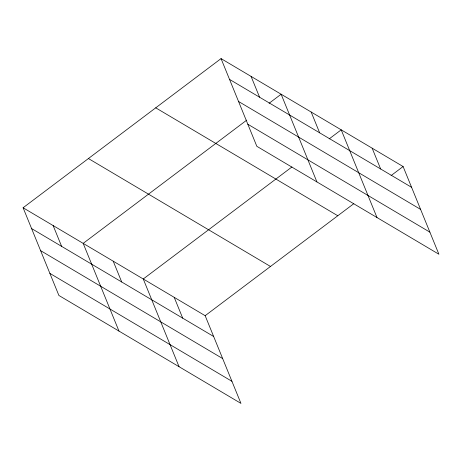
<?xml version="1.0" encoding="UTF-8"?>
<svg xmlns="http://www.w3.org/2000/svg" width="462" height="462" viewBox="0 0 462 462"><rect width="100%" height="100%" fill="white"/><g stroke="black" fill="none" stroke-linecap="round" stroke-linejoin="round"><path stroke-width="0.69" d="M23.1 207.761L205.163 315.69L240.95 403.395L58.893 295.466L23.1 207.761L221.05 58.605L403.107 166.534L438.9 254.239L256.837 146.31L221.05 58.605M246.748 120.126L83.177 243.376L118.971 331.087M269.092 103.286L281.127 94.219L316.92 181.924M291.926 166.967L143.26 278.996L179.054 366.701M329.175 138.906L341.21 129.834L376.998 217.544M205.163 315.69L353.828 203.667M391.077 175.6L403.107 166.534M229.533 79.4L411.596 187.324M238.542 101.478L420.605 209.407M247.828 124.232L429.891 232.155M155.723 107.825L337.786 215.754M88.421 158.541L270.484 266.47M31.583 228.557L213.646 336.486M40.598 250.635L222.655 358.564M49.879 273.388L231.941 381.317M372.158 148.187L380.642 168.977M311.169 112.029L319.652 132.825M251.085 76.415L259.575 97.205M174.209 297.343L182.698 318.139M113.219 261.186L121.708 281.982M53.142 225.572L61.625 246.367"/></g></svg>
